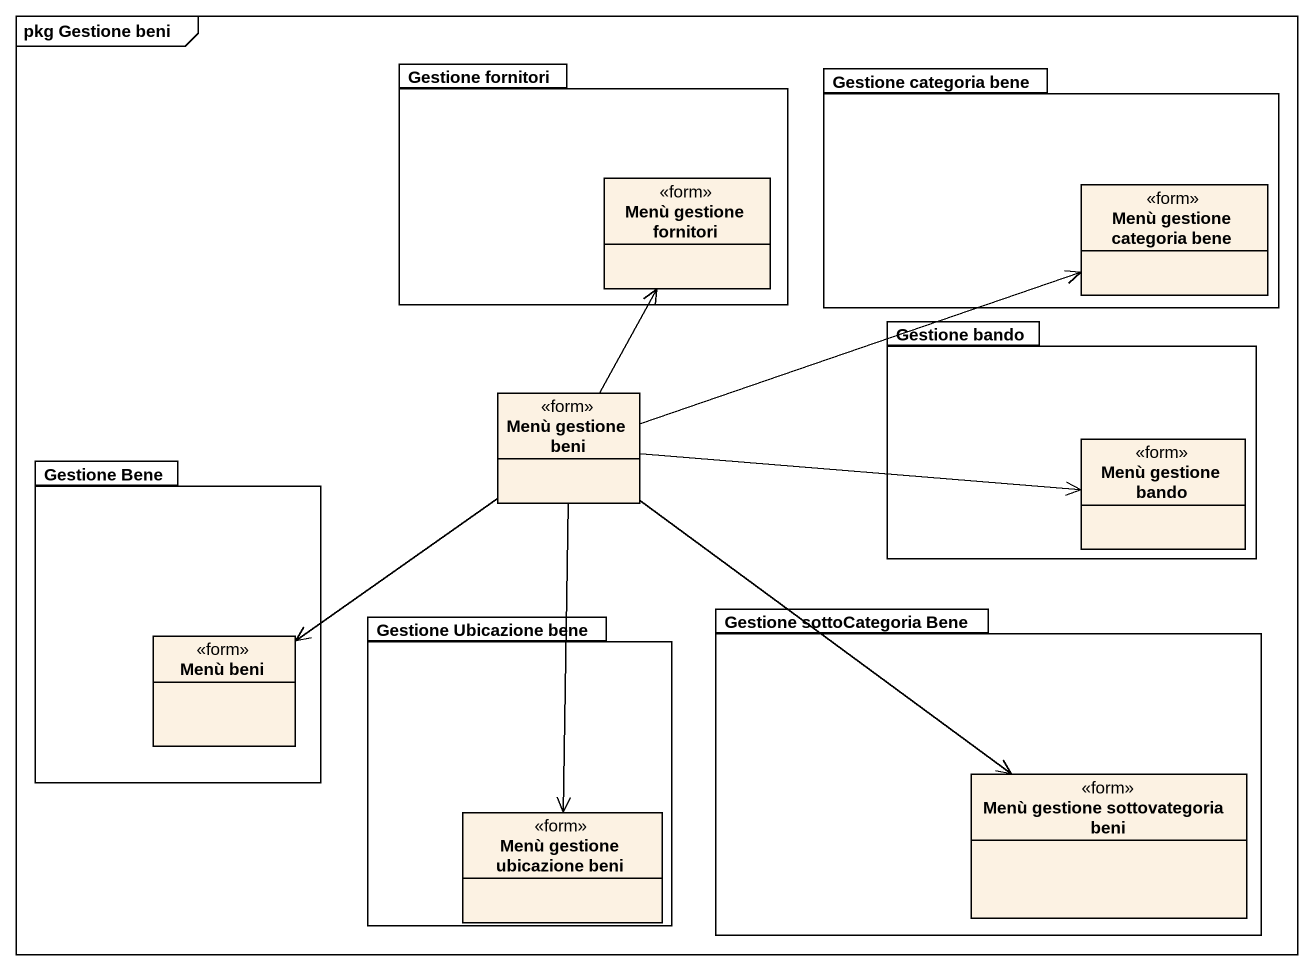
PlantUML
@startuml
mainframe pkg Gestione beni
hide circle
hide empty members
package "Gestione fornitori" as Gestione_fornitori {
  class "Menù gestione fornitori" as Menù_gestione_fornitori <<form>>
}
package "Gestione categoria bene" as Gestione_categoria_bene {
  class "Menù gestione categoria bene" as Menù_gestione_categoria_bene <<form>>
}
package "Gestione bando" as Gestione_bando {
  class "Menù gestione bando" as Menù_gestione_bando <<form>>
}
class "Menù gestione beni" as Menù_gestione_beni <<form>>
package "Gestione Bene" as Gestione_Bene {
  class "Menù beni" as Menù_beni <<form>>
}
package "Gestione Ubicazione bene" as Gestione_Ubicazione_bene {
  class "Menù gestione ubicazione beni" as Menù_gestione_ubicazione <<form>>
}
package "Gestione sottoCategoria Bene" as Gestione_sottoCategoria_Bene {
  class "Menù gestione sottovategoria beni" as Menù_gestione <<form>>
}
Menù_gestione_beni -up-> Menù_gestione_fornitori
Menù_gestione_beni -right-> Menù_gestione_categoria_bene
Menù_gestione_beni -right-> Menù_gestione_bando
Menù_gestione_beni --> Menù_beni
Menù_gestione_beni --> Menù_gestione
Menù_gestione_beni --> Menù_gestione_ubicazione
@enduml
